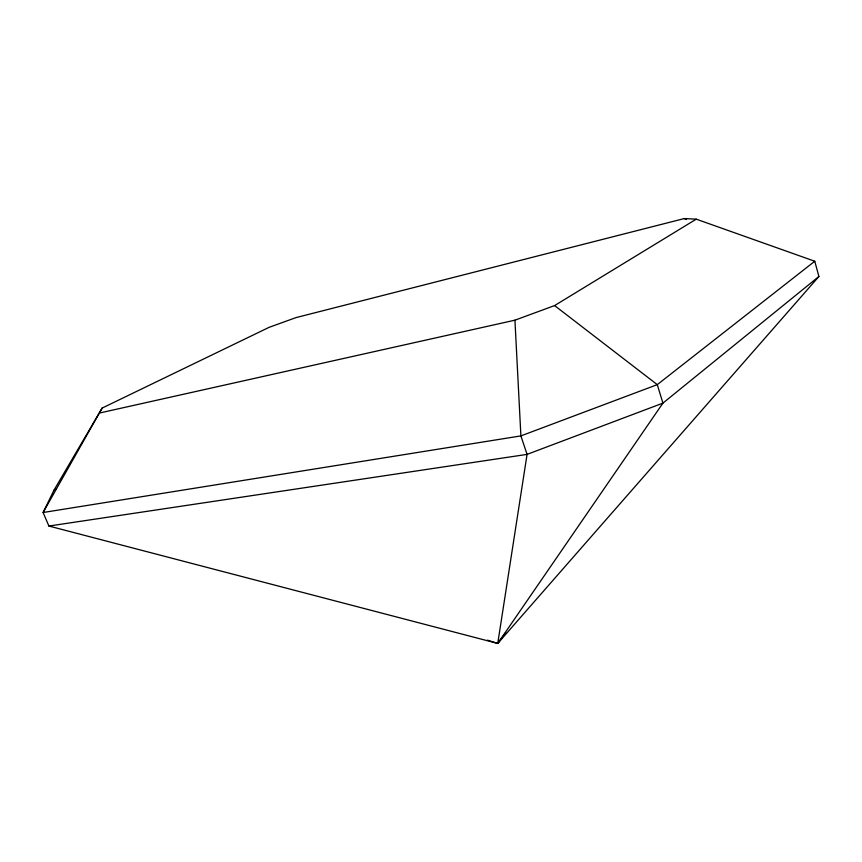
<?xml version="1.0" encoding="UTF-8"?>
<svg xmlns="http://www.w3.org/2000/svg" width="862" height="862" viewBox="0 0 862 862"><rect width="100%" height="100%" fill="white"/><g stroke="black" fill="none" stroke-linecap="round" stroke-linejoin="round"><path stroke-width="1.29" d="M814.762 261.24L657.275 384.646L520.896 435.903L43.1 512.513L102.147 408.071L269.009 327.377L295.882 317.636L684.288 218.56L696.248 219.163L814.762 261.24L818.9 276.497L497.74 643.44L48.908 526.046L43.1 512.513L53.918 490.295L102.147 408.071M505.714 632.633L497.74 643.44L487.493 640.154M818.9 276.497L662.921 403.125L497.74 643.44L527.07 454.382L520.896 435.903L514.937 320.179L554.6 305.579L696.248 219.163M53.918 490.295L56.299 489.045M99.981 412.92L514.937 320.179M48.908 526.046L527.07 454.382L662.921 403.125L657.275 384.646L554.6 305.579M684.288 218.56L686.486 219.541"/></g></svg>
